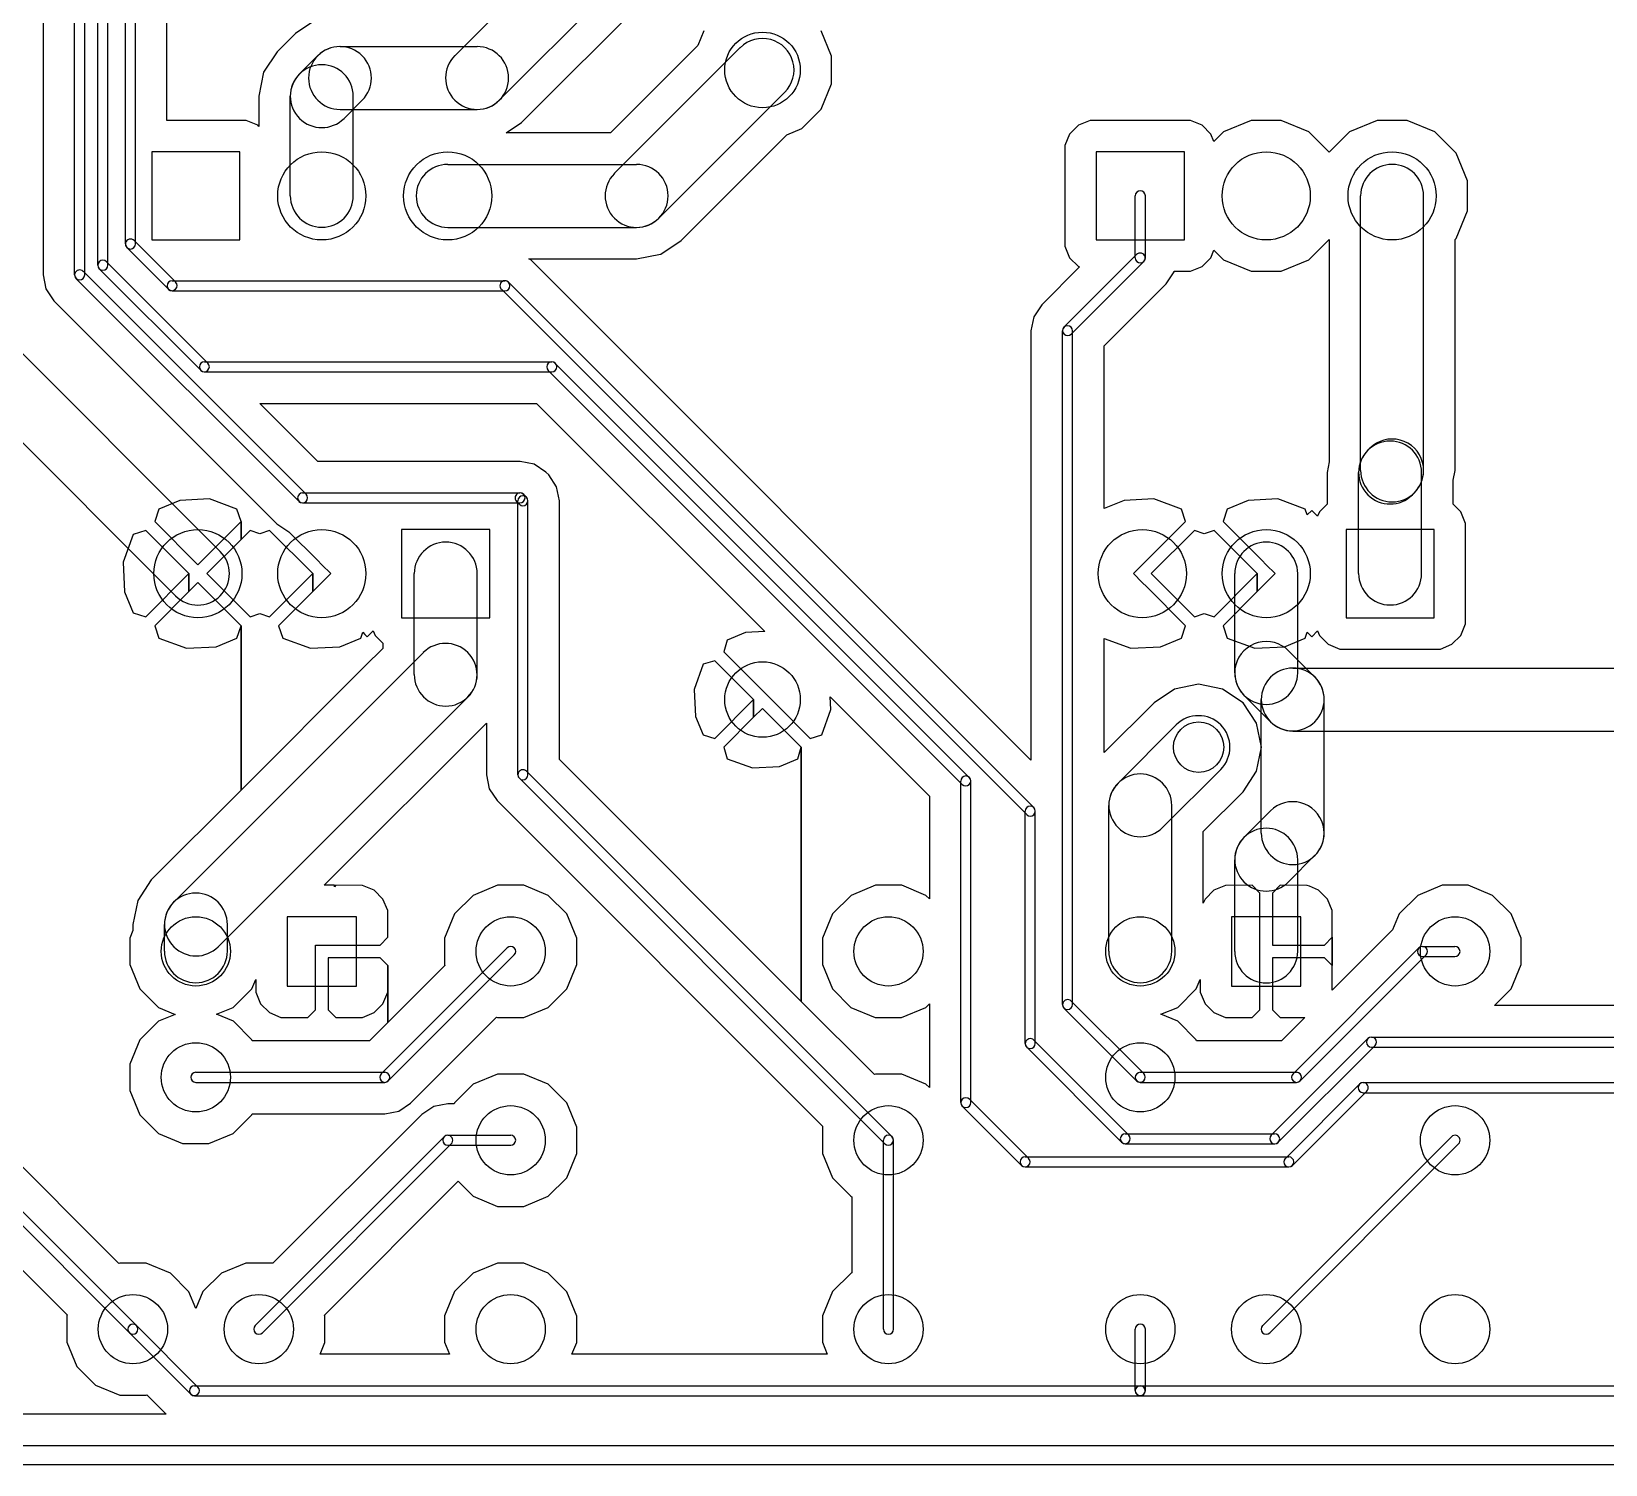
# Model space of a CAD drawing. Extents: x 9925 to 76075, y 35595 to 52745.
# Drawn here: x 18194 to 30694, y 35595 to 46976 of the extents above; entities that cross this region are included whole.
import ezdxf

# ---------------------------------------------------------------- set-up
doc = ezdxf.new("R2010")
doc.units = 0
doc.layers.add('BLACK', color=1, linetype='CONTINUOUS')

msp = doc.modelspace()

# ---------------------------------------------------------------- linework, layer by layer
at = {"layer": 'BLACK'}
for p, q in [((24823, 50050), (21556, 46783)), ((25176, 49697), (21909, 46430)), ((22087, 46252), (25351, 49518)), ((22087, 46252), (25351, 49518)), ((18537, 45043), (18537, 49247)), ((18617, 45043), (18617, 49247)), ((18287, 49104), (18287, 45042)), ((18287, 49104), (18287, 45042)), ((18721, 45119), (18721, 48431)), ((18801, 45119), (18801, 48431)), ((18940, 45288), (18940, 47650)), ((19020, 45288), (19020, 47650)), ((19270, 46269), (19270, 47530)), ((19270, 46269), (19270, 47530)), ((20453, 47068), (20291, 46960)), ((20453, 47068), (20291, 46960)), ((20291, 46960), (20146, 46815)), ((20291, 46960), (20146, 46815)), ((23535, 46981), (23485, 46864)), ((23535, 46981), (23485, 46864)), ((24549, 46779), (24465, 46981)), ((24549, 46779), (24465, 46981)), ((20146, 46815), (20038, 46653)), ((20146, 46815), (20038, 46653)), ((20467, 46783), (20323, 46639)), ((20645, 46856), (21733, 46856)), ((23485, 46864), (22792, 46170)), ((23485, 46864), (22792, 46170)), ((22823, 45847), (23823, 46847)), ((24549, 46561), (24549, 46779)), ((24549, 46561), (24549, 46779)), ((20038, 46653), (19999, 46461)), ((20038, 46653), (19999, 46461)), ((24465, 46359), (24549, 46561)), ((24465, 46359), (24549, 46561)), ((19999, 46461), (20000, 46457)), ((19999, 46461), (20000, 46457)), ((20000, 46457), (20000, 46222)), ((20000, 46457), (20000, 46222)), ((20250, 45671), (20250, 46461)), ((20821, 46429), (20677, 46285)), ((20750, 45671), (20750, 46461)), ((23177, 45493), (24177, 46493)), ((19801, 46269), (19270, 46269)), ((19801, 46269), (19270, 46269)), ((19900, 46269), (19801, 46269)), ((19900, 46269), (19801, 46269)), ((19991, 46231), (19900, 46269)), ((19991, 46231), (19900, 46269)), ((20645, 46356), (21733, 46356)), ((21964, 46170), (22087, 46252)), ((21964, 46170), (22087, 46252)), ((24311, 46205), (24465, 46359)), ((24311, 46205), (24465, 46359)), ((26601, 46269), (26509, 46231)), ((26601, 46269), (26509, 46231)), ((27301, 46269), (26601, 46269)), ((27301, 46269), (26601, 46269)), ((27400, 46269), (27301, 46269)), ((27400, 46269), (27301, 46269)), ((27491, 46231), (27400, 46269)), ((27491, 46231), (27400, 46269)), ((27881, 46269), (27661, 46178)), ((27881, 46269), (27661, 46178)), ((28119, 46269), (27881, 46269)), ((28119, 46269), (27881, 46269)), ((28339, 46178), (28119, 46269)), ((28339, 46178), (28119, 46269)), ((28881, 46269), (28661, 46178)), ((28881, 46269), (28661, 46178)), ((29119, 46269), (28881, 46269)), ((29119, 46269), (28881, 46269)), ((29339, 46178), (29119, 46269)), ((29339, 46178), (29119, 46269)), ((20000, 46222), (19991, 46231)), ((20000, 46222), (19991, 46231)), ((22792, 46170), (21964, 46170)), ((22792, 46170), (21964, 46170)), ((23354, 45316), (24193, 46156)), ((23354, 45316), (24193, 46156)), ((24193, 46156), (24311, 46205)), ((24193, 46156), (24311, 46205)), ((26439, 46161), (26401, 46070)), ((26439, 46161), (26401, 46070)), ((26509, 46231), (26439, 46161)), ((26509, 46231), (26439, 46161)), ((27561, 46161), (27491, 46231)), ((27561, 46161), (27491, 46231)), ((27585, 46103), (27561, 46161)), ((27585, 46103), (27561, 46161)), ((27661, 46178), (27585, 46103)), ((27661, 46178), (27585, 46103)), ((28500, 46017), (28339, 46178)), ((28500, 46017), (28339, 46178)), ((28661, 46178), (28500, 46017)), ((28661, 46178), (28500, 46017)), ((29508, 46009), (29339, 46178)), ((29508, 46009), (29339, 46178)), ((19850, 46020), (19150, 46020)), ((19150, 46020), (19150, 45320)), ((19850, 45320), (19850, 46020)), ((26401, 46070), (26401, 45971)), ((26401, 46070), (26401, 45971)), ((27350, 46020), (26650, 46020)), ((26650, 46020), (26650, 45320)), ((27350, 45320), (27350, 46020)), ((29599, 45789), (29508, 46009)), ((29599, 45789), (29508, 46009)), ((21500, 45920), (23000, 45920)), ((26401, 45971), (26401, 45271)), ((26401, 45971), (26401, 45271)), ((29599, 45551), (29599, 45789)), ((29599, 45551), (29599, 45789)), ((26960, 45178), (26960, 45670)), ((27040, 45178), (27040, 45670)), ((28750, 43490), (28750, 45670)), ((29250, 43490), (29250, 45670)), ((29508, 45331), (29599, 45551)), ((29508, 45331), (29599, 45551)), ((21500, 45420), (23000, 45420)), ((19283, 44928), (18952, 45259)), ((19340, 44985), (19009, 45316)), ((19150, 45320), (19850, 45320)), ((23192, 45208), (23354, 45316)), ((23192, 45208), (23354, 45316)), ((26401, 45271), (26439, 45179)), ((26401, 45271), (26439, 45179)), ((26650, 45320), (27350, 45320)), ((28339, 45162), (28500, 45323)), ((28339, 45162), (28500, 45323)), ((28500, 45323), (28500, 43557)), ((28500, 45323), (28500, 43557)), ((29500, 45323), (29508, 45331)), ((29500, 45323), (29508, 45331)), ((29500, 43489), (29500, 45323)), ((29500, 43489), (29500, 45323)), ((18789, 45147), (19595, 44341)), ((22159, 45161), (22145, 45170)), ((22145, 45170), (22995, 45170)), ((22159, 45161), (22145, 45170)), ((22145, 45170), (22995, 45170)), ((26132, 41188), (22159, 45161)), ((26132, 41188), (22159, 45161)), ((22995, 45170), (23000, 45169)), ((22995, 45170), (23000, 45169)), ((23000, 45170), (23191, 45208)), ((23000, 45170), (23191, 45208)), ((23000, 45169), (23000, 45170)), ((23000, 45169), (23000, 45170)), ((23191, 45208), (23192, 45208)), ((23191, 45208), (23192, 45208)), ((26394, 44628), (26971, 45205)), ((26439, 45179), (26509, 45109)), ((26439, 45179), (26509, 45109)), ((26451, 44571), (27028, 45148)), ((27491, 45109), (27561, 45179)), ((27491, 45109), (27561, 45179)), ((27561, 45179), (27585, 45238)), ((27561, 45179), (27585, 45238)), ((27585, 45238), (27661, 45162)), ((27585, 45238), (27661, 45162)), ((27661, 45162), (27881, 45071)), ((27661, 45162), (27881, 45071)), ((28119, 45071), (28339, 45162)), ((28119, 45071), (28339, 45162)), ((18287, 45042), (18309, 44931)), ((18287, 45042), (18309, 44931)), ((20319, 43243), (18548, 45014)), ((20376, 43300), (18605, 45071)), ((18733, 45091), (19539, 44285)), ((26518, 45106), (26217, 44804)), ((26518, 45106), (26217, 44804)), ((26509, 45109), (26518, 45106)), ((26509, 45109), (26518, 45106)), ((27205, 44972), (27268, 45066)), ((27205, 44972), (27268, 45066)), ((27268, 45066), (27268, 45071)), ((27268, 45071), (27399, 45071)), ((27268, 45066), (27268, 45071)), ((27268, 45071), (27399, 45071)), ((27399, 45071), (27491, 45109)), ((27399, 45071), (27491, 45109)), ((27881, 45071), (28119, 45071)), ((27881, 45071), (28119, 45071)), ((18309, 44931), (18372, 44837)), ((18309, 44931), (18372, 44837)), ((19312, 44996), (21954, 44996)), ((19312, 44916), (21954, 44916)), ((26098, 40756), (21926, 44928)), ((26154, 40812), (21982, 44984)), ((26712, 44479), (27205, 44972)), ((26712, 44479), (27205, 44972)), ((19693, 42847), (17693, 44847)), ((18372, 44837), (20143, 43066)), ((18372, 44837), (20143, 43066)), ((26217, 44804), (26154, 44710)), ((26217, 44804), (26154, 44710)), ((26154, 44710), (26132, 44599)), ((26154, 44710), (26132, 44599)), ((26132, 44599), (26132, 41188)), ((26132, 44599), (26132, 41188)), ((26382, 39249), (26382, 44599)), ((26462, 39249), (26462, 44599)), ((19339, 42493), (17339, 44493)), ((26712, 43186), (26712, 44479)), ((26712, 43186), (26712, 44479)), ((19568, 44352), (22326, 44352)), ((19568, 44272), (22326, 44272)), ((22298, 44284), (25586, 40996)), ((22354, 44340), (25642, 41052)), ((20468, 43561), (20007, 44022)), ((20007, 44022), (22206, 44022)), ((20468, 43561), (20007, 44022)), ((20007, 44022), (22206, 44022)), ((22206, 44022), (24018, 42210)), ((22206, 44022), (24018, 42210)), ((28807, 43650), (28823, 43666)), ((22075, 43561), (20468, 43561)), ((22075, 43561), (20468, 43561)), ((22186, 43539), (22075, 43561)), ((22186, 43539), (22075, 43561)), ((22280, 43476), (22186, 43539)), ((22280, 43476), (22186, 43539)), ((28500, 43557), (28483, 43473)), ((28500, 43557), (28483, 43473)), ((22302, 43454), (22280, 43476)), ((22302, 43454), (22280, 43476)), ((22365, 43360), (22302, 43454)), ((22365, 43360), (22302, 43454)), ((28483, 43473), (28484, 43469)), ((28483, 43473), (28484, 43469)), ((28484, 43469), (28484, 43222)), ((28484, 43469), (28484, 43222)), ((28734, 42671), (28734, 43473)), ((29234, 42671), (29234, 43473)), ((29484, 43411), (29500, 43489)), ((29484, 43411), (29500, 43489)), ((29484, 43409), (29484, 43411)), ((29484, 43409), (29484, 43411)), ((29484, 43222), (29484, 43409)), ((29484, 43222), (29484, 43409)), ((19372, 43252), (19206, 43183)), ((19372, 43252), (19206, 43183)), ((19607, 43263), (19372, 43252)), ((19607, 43263), (19372, 43252)), ((19826, 43183), (19607, 43263)), ((19826, 43183), (19607, 43263)), ((20348, 43311), (22074, 43311)), ((22125, 43278), (22104, 43299)), ((22387, 43249), (22365, 43360)), ((22387, 43249), (22365, 43360)), ((26872, 43252), (26712, 43186)), ((26872, 43252), (26712, 43186)), ((27107, 43263), (26872, 43252)), ((27107, 43263), (26872, 43252)), ((27326, 43183), (27107, 43263)), ((27326, 43183), (27107, 43263)), ((27856, 43252), (27690, 43183)), ((27856, 43252), (27690, 43183)), ((28091, 43263), (27856, 43252)), ((28091, 43263), (27856, 43252)), ((28310, 43183), (28091, 43263)), ((28310, 43183), (28091, 43263)), ((29161, 43296), (29177, 43312)), ((19206, 43183), (19173, 43084)), ((19206, 43183), (19173, 43084)), ((19859, 43084), (19826, 43183)), ((19859, 43084), (19826, 43183)), ((20348, 43231), (22074, 43231)), ((22068, 43221), (22047, 43242)), ((22057, 41073), (22057, 43249)), ((22137, 41073), (22137, 43249)), ((22387, 41193), (22387, 43249)), ((22387, 41193), (22387, 43249)), ((27359, 43084), (27326, 43183)), ((27359, 43084), (27326, 43183)), ((27690, 43183), (27657, 43084)), ((27690, 43183), (27657, 43084)), ((28325, 43137), (28310, 43183)), ((28325, 43137), (28310, 43183)), ((28361, 43172), (28325, 43137)), ((28361, 43172), (28325, 43137)), ((28407, 43126), (28361, 43172)), ((28407, 43126), (28361, 43172)), ((28423, 43161), (28407, 43126)), ((28423, 43161), (28407, 43126)), ((28484, 43222), (28423, 43161)), ((28484, 43222), (28423, 43161)), ((29545, 43161), (29484, 43222)), ((29545, 43161), (29484, 43222)), ((29583, 43069), (29545, 43161)), ((29583, 43069), (29545, 43161)), ((19102, 43013), (19003, 42980)), ((19102, 43013), (19003, 42980)), ((19445, 42670), (19102, 43013)), ((19445, 42670), (19102, 43013)), ((19173, 43084), (19516, 42741)), ((19173, 43084), (19516, 42741)), ((19516, 42741), (19859, 43084)), ((19516, 42741), (19859, 43084)), ((19859, 42942), (19859, 43084)), ((19859, 43084), (19859, 42942)), ((19859, 42942), (19859, 43084)), ((19859, 43084), (19859, 42942)), ((19930, 43013), (19859, 42942)), ((19930, 43013), (19859, 42942)), ((20008, 42987), (19930, 43013)), ((20008, 42987), (19930, 43013)), ((20086, 43013), (20008, 42987)), ((20086, 43013), (20008, 42987)), ((20429, 42670), (20086, 43013)), ((20429, 42670), (20086, 43013)), ((20143, 43066), (20237, 43003)), ((20143, 43066), (20237, 43003)), ((20237, 43003), (20238, 43003)), ((20237, 43003), (20238, 43003)), ((20238, 43003), (20465, 42776)), ((20238, 43003), (20465, 42776)), ((21134, 43020), (21134, 42320)), ((21834, 43020), (21134, 43020)), ((21834, 42320), (21834, 43020)), ((27051, 42776), (27359, 43084)), ((27051, 42776), (27359, 43084)), ((27430, 43013), (27087, 42670)), ((27430, 43013), (27087, 42670)), ((27508, 42987), (27430, 43013)), ((27508, 42987), (27430, 43013)), ((27586, 43013), (27508, 42987)), ((27586, 43013), (27508, 42987)), ((27929, 42670), (27586, 43013)), ((27929, 42670), (27586, 43013)), ((27657, 43084), (27965, 42776)), ((27657, 43084), (27965, 42776)), ((28634, 43020), (28634, 42320)), ((29334, 43020), (28634, 43020)), ((29334, 42320), (29334, 43020)), ((29583, 42369), (29583, 43069)), ((29583, 42369), (29583, 43069)), ((19003, 42980), (18923, 42761)), ((19003, 42980), (18923, 42761)), ((19859, 42942), (19587, 42670)), ((19859, 42942), (19587, 42670)), ((18923, 42761), (18934, 42526)), ((18923, 42761), (18934, 42526)), ((20465, 42776), (20500, 42741)), ((20465, 42776), (20500, 42741)), ((27016, 42741), (27051, 42776)), ((27016, 42741), (27051, 42776)), ((27965, 42776), (28000, 42741)), ((27965, 42776), (28000, 42741)), ((19102, 42327), (19445, 42670)), ((19102, 42327), (19445, 42670)), ((19445, 42528), (19445, 42670)), ((19445, 42670), (19445, 42528)), ((19445, 42528), (19445, 42670)), ((19445, 42670), (19445, 42528)), ((19587, 42670), (19930, 42327)), ((19587, 42670), (19930, 42327)), ((20086, 42327), (20429, 42670)), ((20086, 42327), (20429, 42670)), ((20429, 42528), (20429, 42670)), ((20429, 42670), (20429, 42528)), ((20429, 42528), (20429, 42670)), ((20429, 42670), (20429, 42528)), ((20500, 42741), (20571, 42670)), ((20500, 42741), (20571, 42670)), ((20571, 42670), (20500, 42599)), ((20571, 42670), (20500, 42599)), ((21234, 41868), (21234, 42670)), ((21734, 41868), (21734, 42670)), ((26945, 42670), (27016, 42741)), ((26945, 42670), (27016, 42741)), ((27016, 42599), (26945, 42670)), ((27016, 42599), (26945, 42670)), ((27087, 42670), (27430, 42327)), ((27087, 42670), (27430, 42327)), ((27586, 42327), (27929, 42670)), ((27586, 42327), (27929, 42670)), ((27750, 41882), (27750, 42670)), ((27929, 42528), (27929, 42670)), ((27929, 42670), (27929, 42528)), ((27929, 42528), (27929, 42670)), ((27929, 42670), (27929, 42528)), ((28000, 42741), (28071, 42670)), ((28000, 42741), (28071, 42670)), ((28071, 42670), (28000, 42599)), ((28071, 42670), (28000, 42599)), ((28250, 41882), (28250, 42670)), ((18934, 42526), (19003, 42360)), ((18934, 42526), (19003, 42360)), ((19445, 42528), (19173, 42256)), ((19445, 42528), (19173, 42256)), ((19516, 42599), (19445, 42528)), ((19516, 42599), (19445, 42528)), ((19859, 42256), (19516, 42599)), ((19859, 42256), (19516, 42599)), ((20429, 42528), (20157, 42256)), ((20429, 42528), (20157, 42256)), ((20465, 42564), (20429, 42528)), ((20465, 42564), (20429, 42528)), ((20500, 42599), (20465, 42564)), ((20500, 42599), (20465, 42564)), ((27051, 42564), (27016, 42599)), ((27051, 42564), (27016, 42599)), ((27359, 42256), (27051, 42564)), ((27359, 42256), (27051, 42564)), ((27929, 42528), (27657, 42256)), ((27929, 42528), (27657, 42256)), ((27965, 42564), (27929, 42528)), ((27965, 42564), (27929, 42528)), ((28000, 42599), (27965, 42564)), ((28000, 42599), (27965, 42564)), ((19003, 42360), (19102, 42327)), ((19003, 42360), (19102, 42327)), ((19173, 42256), (19206, 42157)), ((19173, 42256), (19206, 42157)), ((19826, 42157), (19859, 42256)), ((19826, 42157), (19859, 42256)), ((19859, 40950), (19859, 42256)), ((19859, 42256), (19859, 40950)), ((19859, 40950), (19859, 42256)), ((19859, 42256), (19859, 40950)), ((19930, 42327), (20008, 42353)), ((19930, 42327), (20008, 42353)), ((20008, 42353), (20086, 42327)), ((20008, 42353), (20086, 42327)), ((20157, 42256), (20190, 42157)), ((20157, 42256), (20190, 42157)), ((21134, 42320), (21834, 42320)), ((27326, 42157), (27359, 42256)), ((27326, 42157), (27359, 42256)), ((27430, 42327), (27508, 42353)), ((27430, 42327), (27508, 42353)), ((27508, 42353), (27586, 42327)), ((27508, 42353), (27586, 42327)), ((27657, 42256), (27690, 42157)), ((27657, 42256), (27690, 42157)), ((28634, 42320), (29334, 42320)), ((29545, 42179), (29583, 42270)), ((29545, 42179), (29583, 42270)), ((29583, 42270), (29583, 42369)), ((29583, 42270), (29583, 42369)), ((19206, 42157), (19425, 42077)), ((19206, 42157), (19425, 42077)), ((19660, 42088), (19826, 42157)), ((19660, 42088), (19826, 42157)), ((20190, 42157), (20409, 42077)), ((20190, 42157), (20409, 42077)), ((20644, 42088), (20810, 42157)), ((20644, 42088), (20810, 42157)), ((20810, 42157), (20825, 42204)), ((20810, 42157), (20825, 42204)), ((20825, 42204), (20843, 42186)), ((20825, 42204), (20843, 42186)), ((20843, 42186), (20861, 42168)), ((20843, 42186), (20861, 42168)), ((20861, 42168), (20908, 42216)), ((20861, 42168), (20908, 42216)), ((20908, 42216), (20923, 42179)), ((20908, 42216), (20923, 42179)), ((20923, 42179), (20984, 42118)), ((20923, 42179), (20984, 42118)), ((23719, 42142), (23692, 42048)), ((23719, 42142), (23692, 42048)), ((23866, 42202), (23719, 42142)), ((23866, 42202), (23719, 42142)), ((24018, 42210), (23866, 42202)), ((24018, 42210), (23866, 42202)), ((26712, 41249), (26712, 42155)), ((26712, 42155), (26925, 42077)), ((26712, 41249), (26712, 42155)), ((26712, 42155), (26925, 42077)), ((27160, 42088), (27326, 42157)), ((27160, 42088), (27326, 42157)), ((27690, 42157), (27909, 42077)), ((27690, 42157), (27909, 42077)), ((28144, 42088), (28310, 42157)), ((28144, 42088), (28310, 42157)), ((28310, 42157), (28325, 42204)), ((28310, 42157), (28325, 42204)), ((28325, 42204), (28343, 42186)), ((28325, 42204), (28343, 42186)), ((28343, 42186), (28361, 42168)), ((28343, 42186), (28361, 42168)), ((28361, 42168), (28408, 42216)), ((28361, 42168), (28408, 42216)), ((28408, 42216), (28423, 42179)), ((28408, 42216), (28423, 42179)), ((28423, 42179), (28493, 42109)), ((28423, 42179), (28493, 42109)), ((29475, 42109), (29545, 42179)), ((29475, 42109), (29545, 42179)), ((21307, 42043), (19324, 40060)), ((19425, 42077), (19660, 42088)), ((19425, 42077), (19660, 42088)), ((20409, 42077), (20644, 42088)), ((20409, 42077), (20644, 42088)), ((20984, 42075), (20843, 41934)), ((20984, 42075), (20843, 41934)), ((20984, 42118), (20984, 42075)), ((20984, 42118), (20984, 42075)), ((23692, 42048), (23965, 41776)), ((23692, 42048), (23965, 41776)), ((26925, 42077), (27160, 42088)), ((26925, 42077), (27160, 42088)), ((27909, 42077), (28144, 42088)), ((27909, 42077), (28144, 42088)), ((28387, 41847), (28176, 42058)), ((28493, 42109), (28584, 42071)), ((28493, 42109), (28584, 42071)), ((28584, 42071), (28683, 42071)), ((28584, 42071), (28683, 42071)), ((28683, 42071), (29383, 42071)), ((28683, 42071), (29383, 42071)), ((29383, 42071), (29475, 42109)), ((29383, 42071), (29475, 42109)), ((20843, 41934), (19859, 40950)), ((20843, 41934), (19859, 40950)), ((23528, 41951), (23457, 41749)), ((23528, 41951), (23457, 41749)), ((23622, 41978), (23528, 41951)), ((23622, 41978), (23528, 41951)), ((23929, 41670), (23622, 41978)), ((23929, 41670), (23622, 41978)), ((28211, 41920), (31499, 41920)), ((23965, 41776), (24000, 41741)), ((23965, 41776), (24000, 41741)), ((27271, 41753), (27109, 41645)), ((27271, 41753), (27109, 41645)), ((27462, 41792), (27271, 41753)), ((27462, 41792), (27271, 41753)), ((27654, 41753), (27462, 41792)), ((27654, 41753), (27462, 41792)), ((27816, 41645), (27654, 41753)), ((27816, 41645), (27654, 41753)), ((21660, 41690), (19677, 39707)), ((23457, 41749), (23468, 41536)), ((23457, 41749), (23468, 41536)), ((23622, 41362), (23929, 41670)), ((23622, 41362), (23929, 41670)), ((23929, 41529), (23929, 41670)), ((23929, 41670), (23929, 41529)), ((23929, 41529), (23929, 41670)), ((23929, 41670), (23929, 41529)), ((24000, 41741), (24071, 41670)), ((24000, 41741), (24071, 41670)), ((24071, 41670), (24106, 41635)), ((24071, 41670), (24106, 41635)), ((24106, 41635), (24378, 41362)), ((24106, 41635), (24378, 41362)), ((24543, 41591), (24537, 41691)), ((24537, 41691), (25325, 40903)), ((24543, 41591), (24537, 41691)), ((24537, 41691), (25325, 40903)), ((27109, 41645), (26712, 41249)), ((27109, 41645), (26712, 41249)), ((27924, 41483), (27816, 41645)), ((27924, 41483), (27816, 41645)), ((28034, 41494), (27823, 41705)), ((27961, 40610), (27961, 41670)), ((28461, 40610), (28461, 41670)), ((23468, 41536), (23528, 41389)), ((23468, 41536), (23528, 41389)), ((23929, 41529), (23692, 41292)), ((23929, 41529), (23692, 41292)), ((24000, 41599), (23929, 41529)), ((24000, 41599), (23929, 41529)), ((24308, 41292), (24000, 41599)), ((24308, 41292), (24000, 41599)), ((24472, 41389), (24543, 41591)), ((24472, 41389), (24543, 41591)), ((20519, 40195), (21807, 41483)), ((20519, 40195), (21807, 41483)), ((21807, 41483), (21807, 41073)), ((21807, 41483), (21807, 41073)), ((23528, 41389), (23622, 41362)), ((23528, 41389), (23622, 41362)), ((24378, 41362), (24472, 41389)), ((24378, 41362), (24472, 41389)), ((27285, 41469), (26823, 41007)), ((27963, 41291), (27924, 41483)), ((27963, 41291), (27924, 41483)), ((28211, 41420), (31499, 41420)), ((23692, 41292), (23719, 41198)), ((23692, 41292), (23719, 41198)), ((24281, 41198), (24308, 41292)), ((24281, 41198), (24308, 41292)), ((24308, 39272), (24308, 41292)), ((24308, 41292), (24308, 39272)), ((24308, 39272), (24308, 41292)), ((24308, 41292), (24308, 39272)), ((27924, 41100), (27963, 41291)), ((27924, 41100), (27963, 41291)), ((24308, 39272), (22387, 41193)), ((24308, 39272), (22387, 41193)), ((23719, 41198), (23921, 41127)), ((23719, 41198), (23921, 41127)), ((23921, 41127), (24134, 41138)), ((23921, 41127), (24134, 41138)), ((24134, 41138), (24281, 41198)), ((24134, 41138), (24281, 41198)), ((21807, 41073), (21829, 40962)), ((21807, 41073), (21829, 40962)), ((24971, 38143), (22069, 41045)), ((25027, 38199), (22125, 41101)), ((25575, 38469), (25575, 41023)), ((25655, 38469), (25655, 41023)), ((27639, 41115), (27177, 40653)), ((27816, 40938), (27924, 41100)), ((27816, 40938), (27924, 41100)), ((19859, 40950), (19146, 40237)), ((19859, 40950), (19146, 40237)), ((21829, 40962), (21892, 40868)), ((21829, 40962), (21892, 40868)), ((25325, 40903), (25325, 40088)), ((25325, 40903), (25325, 40088)), ((27500, 40622), (27816, 40938)), ((27500, 40622), (27816, 40938)), ((14962, 40764), (19028, 36698)), ((18888, 37192), (15224, 40856)), ((18888, 37192), (15224, 40856)), ((21892, 40868), (24477, 38283)), ((21892, 40868), (24477, 38283)), ((26086, 38938), (26086, 40784)), ((26166, 38938), (26166, 40784)), ((26750, 39671), (26750, 40829)), ((27250, 39671), (27250, 40829)), ((27823, 40575), (28034, 40786)), ((14906, 40708), (18972, 36642)), ((27500, 40053), (27500, 40622)), ((27500, 40053), (27500, 40622)), ((14814, 40446), (18477, 36783)), ((14814, 40446), (18477, 36783)), ((27750, 39670), (27750, 40398)), ((28176, 40222), (28387, 40433)), ((28250, 39670), (28250, 40398)), ((19146, 40237), (19038, 40075)), ((19146, 40237), (19038, 40075)), ((20600, 40195), (20519, 40195)), ((20600, 40195), (20519, 40195)), ((20612, 40195), (20600, 40183)), ((20600, 40183), (20600, 40195)), ((20612, 40195), (20600, 40183)), ((20600, 40183), (20600, 40195)), ((20824, 40194), (20612, 40195)), ((20824, 40194), (20612, 40195)), ((20916, 40156), (20824, 40194)), ((20916, 40156), (20824, 40194)), ((20986, 40086), (20916, 40156)), ((20986, 40086), (20916, 40156)), ((21896, 40195), (21703, 40115)), ((21896, 40195), (21703, 40115)), ((22105, 40195), (21896, 40195)), ((22105, 40195), (21896, 40195)), ((22298, 40115), (22105, 40195)), ((22298, 40115), (22105, 40195)), ((24896, 40195), (24703, 40115)), ((24896, 40195), (24703, 40115)), ((25105, 40195), (24896, 40195)), ((25105, 40195), (24896, 40195)), ((25298, 40115), (25105, 40195)), ((25298, 40115), (25105, 40195)), ((27584, 40156), (27514, 40086)), ((27584, 40156), (27514, 40086)), ((27676, 40194), (27584, 40156)), ((27676, 40194), (27584, 40156)), ((27888, 40195), (27676, 40194)), ((27888, 40195), (27676, 40194)), ((27950, 40133), (27888, 40195)), ((27950, 40133), (27888, 40195)), ((27950, 39770), (27950, 40133)), ((27950, 39770), (27950, 40133)), ((28112, 40195), (28050, 40133)), ((28112, 40195), (28050, 40133)), ((28050, 40133), (28050, 39720)), ((28050, 40133), (28050, 39720)), ((28324, 40194), (28112, 40195)), ((28324, 40194), (28112, 40195)), ((28343, 40187), (28324, 40194)), ((28343, 40187), (28324, 40194)), ((28416, 40156), (28343, 40187)), ((28416, 40156), (28343, 40187)), ((28486, 40086), (28416, 40156)), ((28486, 40086), (28416, 40156)), ((29396, 40195), (29203, 40115)), ((29396, 40195), (29203, 40115)), ((29605, 40195), (29396, 40195)), ((29605, 40195), (29396, 40195)), ((29798, 40115), (29605, 40195)), ((29798, 40115), (29605, 40195)), ((19038, 40075), (18999, 39883)), ((19038, 40075), (18999, 39883)), ((21024, 39995), (20986, 40086)), ((21024, 39995), (20986, 40086)), ((21703, 40115), (21555, 39968)), ((21703, 40115), (21555, 39968)), ((22445, 39967), (22298, 40115)), ((22445, 39967), (22298, 40115)), ((24703, 40115), (24555, 39968)), ((24703, 40115), (24555, 39968)), ((25325, 40088), (25298, 40115)), ((25325, 40088), (25298, 40115)), ((27514, 40086), (27500, 40053)), ((27514, 40086), (27500, 40053)), ((28524, 39995), (28486, 40086)), ((28524, 39995), (28486, 40086)), ((29203, 40115), (29055, 39968)), ((29203, 40115), (29055, 39968)), ((29945, 39967), (29798, 40115)), ((29945, 39967), (29798, 40115)), ((18999, 39883), (19000, 39879)), ((18999, 39883), (19000, 39879)), ((19000, 39879), (19000, 39836)), ((19000, 39879), (19000, 39836)), ((19250, 39671), (19250, 39883)), ((19750, 39671), (19750, 39883)), ((20225, 39945), (20225, 39395)), ((20775, 39945), (20225, 39945)), ((20775, 39395), (20775, 39945)), ((21024, 39896), (21024, 39995)), ((21024, 39896), (21024, 39995)), ((21025, 39782), (21024, 39896)), ((21025, 39782), (21024, 39896)), ((21555, 39968), (21475, 39775)), ((21555, 39968), (21475, 39775)), ((22525, 39774), (22445, 39967)), ((22525, 39774), (22445, 39967)), ((24555, 39968), (24475, 39775)), ((24555, 39968), (24475, 39775)), ((27725, 39945), (27725, 39395)), ((28275, 39945), (27725, 39945)), ((28275, 39395), (28275, 39945)), ((28524, 39896), (28524, 39995)), ((28524, 39896), (28524, 39995)), ((28525, 39782), (28524, 39896)), ((28525, 39782), (28524, 39896)), ((29055, 39968), (29002, 39842)), ((29055, 39968), (29002, 39842)), ((30025, 39774), (29945, 39967)), ((30025, 39774), (29945, 39967)), ((19000, 39836), (18975, 39775)), ((19000, 39836), (18975, 39775)), ((18975, 39775), (18975, 39566)), ((18975, 39775), (18975, 39566)), ((20963, 39720), (21025, 39782)), ((20963, 39720), (21025, 39782)), ((21475, 39775), (21475, 39566)), ((21475, 39775), (21475, 39566)), ((22525, 39565), (22525, 39774)), ((22525, 39565), (22525, 39774)), ((24475, 39775), (24475, 39566)), ((24475, 39775), (24475, 39566)), ((27950, 39720), (27950, 39770)), ((27950, 39720), (27950, 39770)), ((28463, 39720), (28525, 39782)), ((28463, 39720), (28525, 39782)), ((29002, 39842), (28524, 39363)), ((29002, 39842), (28524, 39363)), ((28525, 39558), (28525, 39782)), ((28525, 39782), (28525, 39558)), ((28525, 39558), (28525, 39782)), ((28525, 39782), (28525, 39558)), ((30025, 39565), (30025, 39774)), ((30025, 39565), (30025, 39774)), ((20450, 39620), (20450, 39720)), ((20450, 39720), (20550, 39720)), ((20450, 39620), (20450, 39720)), ((20450, 39720), (20550, 39720)), ((20550, 39720), (20600, 39720)), ((20550, 39720), (20600, 39720)), ((20600, 39720), (20963, 39720)), ((20600, 39720), (20963, 39720)), ((21972, 39698), (20972, 38698)), ((22028, 39642), (21028, 38642)), ((27950, 39620), (27950, 39720)), ((27950, 39620), (27950, 39720)), ((28050, 39720), (28463, 39720)), ((28050, 39720), (28463, 39720)), ((29213, 39698), (28213, 38698)), ((29269, 39642), (28269, 38642)), ((29241, 39710), (29499, 39710)), ((29241, 39630), (29499, 39630)), ((18975, 39566), (19055, 39373)), ((18975, 39566), (19055, 39373)), ((20450, 39570), (20450, 39620)), ((20450, 39570), (20450, 39620)), ((20450, 39207), (20450, 39570)), ((20450, 39207), (20450, 39570)), ((20963, 39620), (20550, 39620)), ((20550, 39620), (20550, 39207)), ((20963, 39620), (20550, 39620)), ((20550, 39620), (20550, 39207)), ((21025, 39558), (20963, 39620)), ((21025, 39558), (20963, 39620)), ((21024, 39444), (21025, 39558)), ((21024, 39444), (21025, 39558)), ((21478, 39559), (21025, 39106)), ((21478, 39559), (21025, 39106)), ((21025, 39106), (21025, 39558)), ((21025, 39558), (21025, 39106)), ((21025, 39106), (21025, 39558)), ((21025, 39558), (21025, 39106)), ((21475, 39566), (21478, 39559)), ((21475, 39566), (21478, 39559)), ((22445, 39372), (22525, 39565)), ((22445, 39372), (22525, 39565)), ((24475, 39566), (24555, 39373)), ((24475, 39566), (24555, 39373)), ((27950, 39570), (27950, 39620)), ((27950, 39570), (27950, 39620)), ((27950, 39207), (27950, 39570)), ((27950, 39207), (27950, 39570)), ((28463, 39620), (28050, 39620)), ((28050, 39620), (28050, 39207)), ((28463, 39620), (28050, 39620)), ((28050, 39620), (28050, 39207)), ((28525, 39558), (28463, 39620)), ((28525, 39558), (28463, 39620)), ((28524, 39444), (28525, 39558)), ((28524, 39444), (28525, 39558)), ((29945, 39372), (30025, 39565)), ((29945, 39372), (30025, 39565)), ((19945, 39372), (19975, 39447)), ((19945, 39372), (19975, 39447)), ((19975, 39447), (19976, 39444)), ((19975, 39447), (19976, 39444)), ((19976, 39444), (19976, 39345)), ((19976, 39444), (19976, 39345)), ((20225, 39395), (20775, 39395)), ((21024, 39345), (21024, 39444)), ((21024, 39345), (21024, 39444)), ((27445, 39372), (27475, 39447)), ((27445, 39372), (27475, 39447)), ((27475, 39447), (27476, 39444)), ((27475, 39447), (27476, 39444)), ((27476, 39444), (27476, 39345)), ((27476, 39444), (27476, 39345)), ((27725, 39395), (28275, 39395)), ((28524, 39363), (28524, 39444)), ((28524, 39363), (28524, 39444)), ((19055, 39373), (19202, 39225)), ((19055, 39373), (19202, 39225)), ((19797, 39225), (19945, 39372)), ((19797, 39225), (19945, 39372)), ((19976, 39345), (20014, 39254)), ((19976, 39345), (20014, 39254)), ((20014, 39254), (20084, 39184)), ((20014, 39254), (20084, 39184)), ((20916, 39184), (20986, 39254)), ((20916, 39184), (20986, 39254)), ((20986, 39254), (21024, 39345)), ((20986, 39254), (21024, 39345)), ((22297, 39225), (22445, 39372)), ((22297, 39225), (22445, 39372)), ((24888, 38692), (24308, 39272)), ((24888, 38692), (24308, 39272)), ((24555, 39373), (24702, 39225)), ((24555, 39373), (24702, 39225)), ((25297, 39225), (25325, 39253)), ((25297, 39225), (25325, 39253)), ((25325, 39253), (25325, 38588)), ((25325, 39253), (25325, 38588)), ((27028, 38699), (26451, 39276)), ((27297, 39225), (27445, 39372)), ((27297, 39225), (27445, 39372)), ((27476, 39345), (27514, 39254)), ((27476, 39345), (27514, 39254)), ((27514, 39254), (27584, 39184)), ((27514, 39254), (27584, 39184)), ((29812, 39240), (29945, 39372)), ((29812, 39240), (29945, 39372)), ((19202, 39225), (19335, 39170)), ((19202, 39225), (19335, 39170)), ((19335, 39170), (19203, 39115)), ((19335, 39170), (19203, 39115)), ((19664, 39171), (19797, 39225)), ((19664, 39171), (19797, 39225)), ((19798, 39115), (19664, 39171)), ((19798, 39115), (19664, 39171)), ((20084, 39184), (20176, 39146)), ((20084, 39184), (20176, 39146)), ((20176, 39146), (20388, 39145)), ((20176, 39146), (20388, 39145)), ((20388, 39145), (20450, 39207)), ((20388, 39145), (20450, 39207)), ((20550, 39207), (20612, 39145)), ((20550, 39207), (20612, 39145)), ((20612, 39145), (20824, 39146)), ((20612, 39145), (20824, 39146)), ((20824, 39146), (20916, 39184)), ((20824, 39146), (20916, 39184)), ((21205, 38465), (21887, 39148)), ((21205, 38465), (21887, 39148)), ((21887, 39148), (21895, 39145)), ((21887, 39148), (21895, 39145)), ((21895, 39145), (22104, 39145)), ((21895, 39145), (22104, 39145)), ((22104, 39145), (22297, 39225)), ((22104, 39145), (22297, 39225)), ((24702, 39225), (24895, 39145)), ((24702, 39225), (24895, 39145)), ((24895, 39145), (25104, 39145)), ((24895, 39145), (25104, 39145)), ((25104, 39145), (25297, 39225)), ((25104, 39145), (25297, 39225)), ((26971, 38642), (26394, 39219)), ((27164, 39171), (27297, 39225)), ((27164, 39171), (27297, 39225)), ((27298, 39115), (27164, 39171)), ((27298, 39115), (27164, 39171)), ((27584, 39184), (27676, 39146)), ((27584, 39184), (27676, 39146)), ((27676, 39146), (27888, 39145)), ((27676, 39146), (27888, 39145)), ((27888, 39145), (27950, 39207)), ((27888, 39145), (27950, 39207)), ((28050, 39207), (28112, 39145)), ((28050, 39207), (28112, 39145)), ((28112, 39145), (28306, 39146)), ((28112, 39145), (28306, 39146)), ((28306, 39146), (28121, 38960)), ((28306, 39146), (28121, 38960)), ((31808, 39240), (29812, 39240)), ((31808, 39240), (29812, 39240)), ((19203, 39115), (19055, 38968)), ((19203, 39115), (19055, 38968)), ((19945, 38967), (19798, 39115)), ((19945, 38967), (19798, 39115)), ((21025, 39106), (20880, 38960)), ((21025, 39106), (20880, 38960)), ((27445, 38967), (27298, 39115)), ((27445, 38967), (27298, 39115)), ((19055, 38968), (18975, 38775)), ((19055, 38968), (18975, 38775)), ((19947, 38960), (19945, 38967)), ((19947, 38960), (19945, 38967)), ((20880, 38960), (19947, 38960)), ((20880, 38960), (19947, 38960)), ((26852, 38155), (26098, 38909)), ((26908, 38211), (26154, 38965)), ((27447, 38960), (27445, 38967)), ((27447, 38960), (27445, 38967)), ((28121, 38960), (27447, 38960)), ((28121, 38960), (27447, 38960)), ((28808, 38978), (28040, 38210)), ((28864, 38922), (28096, 38154)), ((28836, 38990), (33586, 38990)), ((28836, 38910), (33586, 38910)), ((18975, 38775), (18975, 38566)), ((18975, 38775), (18975, 38566)), ((19500, 38710), (21000, 38710)), ((19500, 38630), (21000, 38630)), ((21896, 38695), (21703, 38615)), ((21896, 38695), (21703, 38615)), ((22105, 38695), (21896, 38695)), ((22105, 38695), (21896, 38695)), ((22298, 38615), (22105, 38695)), ((22298, 38615), (22105, 38695)), ((24896, 38695), (24888, 38692)), ((24896, 38695), (24888, 38692)), ((25105, 38695), (24896, 38695)), ((25105, 38695), (24896, 38695)), ((25298, 38615), (25105, 38695)), ((25298, 38615), (25105, 38695)), ((27000, 38710), (28240, 38710)), ((27000, 38630), (28240, 38630)), ((28770, 38628), (32082, 38628)), ((18975, 38566), (19055, 38373)), ((18975, 38566), (19055, 38373)), ((21703, 38615), (21555, 38468)), ((21703, 38615), (21555, 38468)), ((22445, 38467), (22298, 38615)), ((22445, 38467), (22298, 38615)), ((25325, 38588), (25298, 38615)), ((25325, 38588), (25298, 38615)), ((28152, 38026), (28742, 38616)), ((28208, 37970), (28798, 38560)), ((28770, 38548), (32082, 38548)), ((19945, 38372), (19948, 38380)), ((19945, 38372), (19948, 38380)), ((19948, 38380), (21000, 38380)), ((19948, 38380), (21000, 38380)), ((21295, 38375), (20112, 37193)), ((21295, 38375), (20112, 37193)), ((21000, 38380), (21111, 38402)), ((21000, 38380), (21111, 38402)), ((21111, 38402), (21205, 38465)), ((21111, 38402), (21205, 38465)), ((21389, 38438), (21295, 38375)), ((21389, 38438), (21295, 38375)), ((21500, 38460), (21389, 38438)), ((21500, 38460), (21389, 38438)), ((21551, 38460), (21500, 38460)), ((21551, 38460), (21500, 38460)), ((21555, 38468), (21551, 38460)), ((21555, 38468), (21551, 38460)), ((22525, 38274), (22445, 38467)), ((22525, 38274), (22445, 38467)), ((25587, 38439), (26056, 37970)), ((25644, 38496), (26113, 38027)), ((19055, 38373), (19202, 38225)), ((19055, 38373), (19202, 38225)), ((19797, 38225), (19945, 38372)), ((19797, 38225), (19945, 38372)), ((22525, 38065), (22525, 38274)), ((22525, 38065), (22525, 38274)), ((24477, 38283), (24475, 38275)), ((24477, 38283), (24475, 38275)), ((24475, 38275), (24475, 38066)), ((24475, 38275), (24475, 38066)), ((19202, 38225), (19395, 38145)), ((19202, 38225), (19395, 38145)), ((19395, 38145), (19604, 38145)), ((19395, 38145), (19604, 38145)), ((19604, 38145), (19797, 38225)), ((19604, 38145), (19797, 38225)), ((19972, 36699), (21471, 38198)), ((20029, 36642), (21528, 38141)), ((21500, 38210), (22000, 38210)), ((21500, 38130), (22000, 38130)), ((24960, 36670), (24960, 38170)), ((25040, 36670), (25040, 38170)), ((26881, 38222), (28067, 38222)), ((26881, 38142), (28067, 38142)), ((27972, 36699), (29471, 38198)), ((28029, 36642), (29528, 38141)), ((22445, 37872), (22525, 38065)), ((22445, 37872), (22525, 38065)), ((24475, 38066), (24555, 37873)), ((24475, 38066), (24555, 37873)), ((26085, 38038), (28179, 38038)), ((26085, 37958), (28179, 37958)), ((20521, 36782), (21583, 37844)), ((20521, 36782), (21583, 37844)), ((21583, 37844), (21702, 37725)), ((21583, 37844), (21702, 37725)), ((22297, 37725), (22445, 37872)), ((22297, 37725), (22445, 37872)), ((24555, 37873), (24702, 37725)), ((24555, 37873), (24702, 37725)), ((21702, 37725), (21895, 37645)), ((21702, 37725), (21895, 37645)), ((21895, 37645), (22104, 37645)), ((21895, 37645), (22104, 37645)), ((22104, 37645), (22297, 37725)), ((22104, 37645), (22297, 37725)), ((24702, 37725), (24710, 37722)), ((24702, 37725), (24710, 37722)), ((24710, 37722), (24710, 37118)), ((24710, 37722), (24710, 37118)), ((18896, 37195), (18888, 37192)), ((18896, 37195), (18888, 37192)), ((19105, 37195), (18896, 37195)), ((19105, 37195), (18896, 37195)), ((19298, 37115), (19105, 37195)), ((19298, 37115), (19105, 37195)), ((19896, 37195), (19703, 37115)), ((19896, 37195), (19703, 37115)), ((20105, 37195), (19896, 37195)), ((20105, 37195), (19896, 37195)), ((20112, 37193), (20105, 37195)), ((20112, 37193), (20105, 37195)), ((21896, 37195), (21703, 37115)), ((21896, 37195), (21703, 37115)), ((22105, 37195), (21896, 37195)), ((22105, 37195), (21896, 37195)), ((22298, 37115), (22105, 37195)), ((22298, 37115), (22105, 37195)), ((19445, 36967), (19298, 37115)), ((19445, 36967), (19298, 37115)), ((19703, 37115), (19555, 36968)), ((19703, 37115), (19555, 36968)), ((21703, 37115), (21555, 36968)), ((21703, 37115), (21555, 36968)), ((22445, 36967), (22298, 37115)), ((22445, 36967), (22298, 37115)), ((24703, 37115), (24555, 36968)), ((24703, 37115), (24555, 36968)), ((24710, 37118), (24703, 37115)), ((24710, 37118), (24703, 37115)), ((19499, 36835), (19445, 36967)), ((19499, 36835), (19445, 36967)), ((19555, 36968), (19499, 36835)), ((19555, 36968), (19499, 36835)), ((21555, 36968), (21475, 36775)), ((21555, 36968), (21475, 36775)), ((22525, 36774), (22445, 36967)), ((22525, 36774), (22445, 36967)), ((24555, 36968), (24475, 36775)), ((24555, 36968), (24475, 36775)), ((18477, 36783), (18475, 36775)), ((18477, 36783), (18475, 36775)), ((18475, 36775), (18475, 36566)), ((18475, 36775), (18475, 36566)), ((20525, 36774), (20521, 36782)), ((20525, 36774), (20521, 36782)), ((20525, 36565), (20525, 36774)), ((20525, 36565), (20525, 36774)), ((21475, 36775), (21475, 36566)), ((21475, 36775), (21475, 36566)), ((22525, 36565), (22525, 36774)), ((22525, 36565), (22525, 36774)), ((24475, 36775), (24475, 36566)), ((24475, 36775), (24475, 36566)), ((18972, 36642), (19460, 36154)), ((19028, 36698), (19516, 36210)), ((26960, 36182), (26960, 36670)), ((27040, 36182), (27040, 36670)), ((18475, 36566), (18555, 36373)), ((18475, 36566), (18555, 36373)), ((20486, 36471), (20525, 36565)), ((20486, 36471), (20525, 36565)), ((21475, 36566), (21514, 36471)), ((21475, 36566), (21514, 36471)), ((22486, 36471), (22525, 36565)), ((22486, 36471), (22525, 36565)), ((24475, 36566), (24514, 36471)), ((24475, 36566), (24514, 36471)), ((21514, 36471), (20486, 36471)), ((21514, 36471), (20486, 36471)), ((24514, 36471), (22486, 36471)), ((24514, 36471), (22486, 36471)), ((18555, 36373), (18702, 36225)), ((18555, 36373), (18702, 36225)), ((18702, 36225), (18895, 36145)), ((18702, 36225), (18895, 36145)), ((18895, 36145), (19104, 36145)), ((18895, 36145), (19104, 36145)), ((19104, 36145), (19111, 36149)), ((19104, 36145), (19111, 36149)), ((19111, 36149), (19265, 35995)), ((19111, 36149), (19265, 35995)), ((19489, 36221), (26999, 36221)), ((19489, 36141), (26999, 36141)), ((27000, 36221), (34010, 36221)), ((27000, 36141), (34010, 36141)), ((19265, 35995), (15025, 35995)), ((19265, 35995), (15025, 35995)), ((10000, 35745), (75000, 35745)), ((10000, 35595), (75000, 35595))]:
    msp.add_line(p, q, dxfattribs=at)
for centre, radius in [((24000, 46670), 300), ((20500, 45670), 350), ((21500, 45670), 350), ((28000, 45670), 350), ((29000, 45670), 350), ((19516, 42670), 350), ((20500, 42670), 350), ((27016, 42670), 350), ((28000, 42670), 350), ((24000, 41670), 300), ((27463, 41292), 200), ((19500, 39670), 275), ((22000, 39670), 275), ((25000, 39670), 275), ((27000, 39670), 275), ((29500, 39670), 275), ((19500, 38670), 275), ((27000, 38670), 275), ((22000, 38170), 275), ((25000, 38170), 275), ((29500, 38170), 275), ((19000, 36670), 275), ((20000, 36670), 275), ((22000, 36670), 275), ((25000, 36670), 275), ((27000, 36670), 275), ((28000, 36670), 275), ((29500, 36670), 275)]:
    msp.add_circle(centre, radius, dxfattribs=at)
for centre, radius, start, end in [((24000, 46670), 250, 315, 495), ((20645, 46606), 250, 90, 270), ((20644, 46606), 250, -45, 135), ((21733, 46607), 250, 135, 315), ((21733, 46606), 250, 270, 450), ((20500, 46461), 250, 360, 540), ((20500, 46462), 250, 135, 315), ((21500, 45670), 250, 90, 270), ((23000, 45670), 250, 270, 450), ((29000, 45670), 250, 360, 540), ((23000, 45670), 250, 135, 315), ((20500, 45671), 250, 180, 360), ((27000, 45670), 40, 360, 540), ((18980, 45288), 40, 180, 360), ((18981, 45287), 40, 405, 585), ((18761, 45119), 40, 45, 225), ((27000, 45178), 40, 180, 360), ((26999, 45176), 40, 315, 495), ((18577, 45042), 40, 405, 585), ((18577, 45043), 40, 180, 360), ((18761, 45119), 40, 180, 360), ((19312, 44956), 40, 90, 270), ((19311, 44957), 40, 225, 405), ((21954, 44956), 40, 405, 585), ((21954, 44956), 40, 270, 450), ((26422, 44599), 40, 360, 540), ((26423, 44600), 40, 135, 315), ((19568, 44312), 40, 90, 270), ((19567, 44313), 40, 225, 405), ((22326, 44312), 40, 45, 225), ((22326, 44312), 40, 270, 450), ((28984, 43473), 250, 360, 540), ((28984, 43473), 250, 135, 315), ((29000, 43489), 250, 315, 495), ((29000, 43490), 250, 180, 360), ((20348, 43271), 40, 90, 270), ((20347, 43272), 40, 225, 405), ((22075, 43271), 40, 405, 585), ((22097, 43249), 40, 360, 540), ((22097, 43249), 40, 225, 405), ((22074, 43271), 40, 270, 450), ((21484, 42670), 250, 360, 540), ((28000, 42670), 250, 360, 540), ((19516, 42670), 250, 225, 405), ((28984, 42671), 250, 180, 360), ((28000, 41881), 250, 405, 585), ((21483, 41866), 250, -45, 135), ((28000, 41882), 250, 180, 360), ((28211, 41670), 250, 90, 270), ((28211, 41670), 250, 360, 540), ((21484, 41868), 250, 180, 360), ((28210, 41671), 250, 225, 405), ((27462, 41292), 250, -45, 135), ((22097, 41073), 40, 405, 585), ((22097, 41073), 40, 180, 360), ((25615, 41023), 40, 360, 540), ((25614, 41024), 40, 225, 405), ((27000, 40829), 250, 360, 540), ((27000, 40830), 250, 135, 315), ((26126, 40784), 40, 360, 540), ((26126, 40784), 40, 225, 405), ((28210, 40609), 250, 315, 495), ((28000, 40398), 250, 360, 540), ((28000, 40399), 250, 135, 315), ((28211, 40610), 250, 180, 360), ((19500, 39883), 250, 360, 540), ((19501, 39884), 250, 135, 315), ((19500, 39671), 250, 180, 360), ((22000, 39670), 40, -45, 135), ((27000, 39671), 250, 180, 360), ((28000, 39670), 250, 180, 360), ((29241, 39670), 40, 90, 270), ((29241, 39670), 40, -45, 135), ((29499, 39670), 40, 270, 450), ((26423, 39247), 40, 405, 585), ((26422, 39249), 40, 180, 360), ((26126, 38937), 40, 405, 585), ((26126, 38938), 40, 180, 360), ((28836, 38950), 40, 90, 270), ((28836, 38950), 40, -45, 135), ((19500, 38670), 40, 90, 270), ((21000, 38670), 40, 135, 315), ((21000, 38670), 40, 270, 450), ((27000, 38670), 40, 90, 270), ((26999, 38671), 40, 225, 405), ((28241, 38670), 40, 135, 315), ((28240, 38670), 40, 270, 450), ((28770, 38588), 40, 90, 270), ((28770, 38588), 40, 315, 495), ((25615, 38468), 40, 45, 225), ((25615, 38469), 40, 180, 360), ((21500, 38170), 40, 90, 270), ((21500, 38170), 40, 315, 495), ((22000, 38170), 40, 270, 450), ((25000, 38170), 40, 360, 540), ((24999, 38171), 40, 225, 405), ((26881, 38182), 40, 90, 270), ((26880, 38183), 40, 225, 405), ((28068, 38182), 40, 135, 315), ((28067, 38182), 40, 270, 450), ((29500, 38170), 40, 315, 495), ((26085, 37998), 40, 90, 270), ((26085, 37998), 40, 225, 405), ((28180, 37998), 40, 135, 315), ((28179, 37998), 40, 270, 450), ((19000, 36670), 40, 45, 225), ((19000, 36670), 40, 225, 405), ((20000, 36670), 40, 135, 315), ((25000, 36670), 40, 180, 360), ((27000, 36670), 40, 360, 540), ((28000, 36670), 40, 135, 315), ((19489, 36181), 40, 90, 270), ((19488, 36182), 40, 225, 405), ((27000, 36181), 40, 90, 270), ((27000, 36182), 40, 180, 360), ((26999, 36181), 40, 270, 450)]:
    msp.add_arc(centre, radius, start, end, dxfattribs=at)

doc.saveas('drawing.dxf')
